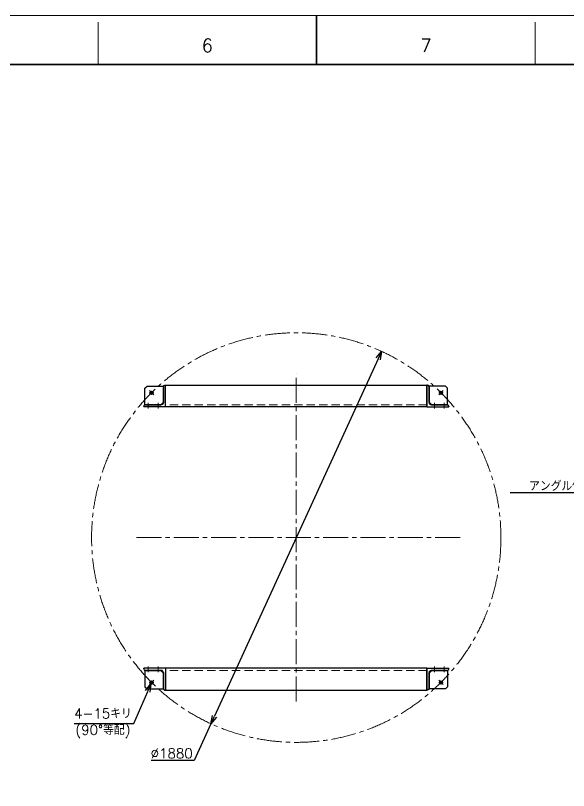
# Model space of a CAD drawing. Header units: millimetres. Extents: x 0 to 12423, y -72 to 8744.
# Drawn here: x 5022 to 7562, y 5186 to 8744 of the extents above; entities that cross this region are included whole.
import ezdxf
from ezdxf import colors
from ezdxf.entities.mleader import LeaderData, LeaderLine
from ezdxf.enums import TextEntityAlignment as Align
from ezdxf.math import Vec2, Vec3

# ---------------------------------------------------------------- set-up
doc = ezdxf.new("R2010")
doc.units = ezdxf.units.MM
doc.header["$LTSCALE"] = 6
doc.header["$PDMODE"] = 99
doc.header["$PDSIZE"] = 1
doc.linetypes.add('CENTER2', pattern=[28.575, 19.05, -3.175, 3.175, -3.175])
doc.linetypes.add('HIDDEN', pattern=[9.525, 6.35, -3.175])
for name, color, linetype, lineweight in [('04_HIDDEN', 2, 'HIDDEN', 13), ('05_CENTER', 4, 'CENTER2', 13), ('08_DIM', 3, 'Continuous', 13), ('90_FRAME', 5, 'Continuous', 35)]:
    doc.layers.add(name, color=color, linetype=linetype, lineweight=lineweight)
doc.layers.add('91_BLANK', color=5, linetype='Continuous', lineweight=0, plot=False)
doc.styles.add('KSS_TXT', font='txt.shx', dxfattribs={"bigfont": 'extfont2.shx'})
doc.styles.get("Standard").update_dxf_attribs({"font": 'txt.shx', "bigfont": 'extfont2.shx'})
doc.dimstyles.new('KSS_DIM$3', dxfattribs={"dimscale": 15, "dimtxt": 3, "dimasz": 2.5, "dimexe": 1.25, "dimexo": 0.625, "dimtad": 1, "dimtih": 1, "dimtoh": 1, "dimdsep": 46, "dimtxsty": 'KSS_TXT', "dimblk": 'OPEN30', "dimcen": 0, "dimazin": 2, "dimtfac": 0.75, "dimtofl": 0, "dimtmove": 0, "dimatfit": 3, "dimldrblk": 'OPEN30', "dimfxl": 1.25, "dimtolj": 1, "dimarcsym": 0})

# ---------------------------------------------------------------- blocks, each defined once
blk = doc.blocks.new('A$C2B834F33')
at = {"color": 0}
for p, q in [((0, 0), (-100, 0)), ((-100, -3), (-100, 0)), ((0, 0), (0, -100)), ((-93, -10), (-20, -10)), ((-10, -20), (-10, -93)), ((-3, -100), (0, -100))]:
    blk.add_line(p, q, dxfattribs=at)
for centre, radius, start, end in [((-93, -3), 7, 180, 270), ((-20, -20), 10, 0, 90), ((-3, -93), 7, 180, 270)]:
    blk.add_arc(centre, radius, start, end, dxfattribs=at)
blk = doc.blocks.new('_Open30')
at = {"color": 0, "linetype": 'ByBlock', "lineweight": -2}
for p, q in [((-1, 0.268), (0, 0)), ((0, 0), (-1, -0.268)), ((0, 0), (-1, 0))]:
    blk.add_line(p, q, dxfattribs=at)
blk = doc.blocks.new('*D144')
at = {"layer": '08_DIM', "color": 0, "lineweight": -2, "transparency": 16777216}
for p, q in [((6688.2, 7167.8), (5935.7, 5527.1)), ((5920.1, 5493.1), (5843, 5324.9)), ((5843, 5324.9), (5646.1, 5324.9))]:
    blk.add_line(p, q, dxfattribs=at)
at = {"layer": 'Defpoints', "color": 0, "transparency": 16777216}
for p in [(6703.8, 7201.9), (5920.1, 5493.1)]:
    blk.add_point(p, dxfattribs=at)
at = {"layer": '08_DIM', "color": 0, "lineweight": -2, "transparency": 16777216, "xscale": 37.5, "yscale": 37.5, "zscale": 37.5}
for p, rotation in [((6703.8, 7201.9), 65.3631066380017), ((5920.1, 5493.1), 245.3631066380017)]:
    blk.add_blockref('_Open30', p, dxfattribs=dict(at, rotation=rotation))
at = {"layer": '08_DIM', "color": 0, "transparency": 16777216, "insert": (5739.9, 5356.8), "char_height": 45, "attachment_point": 5, "style": 'KSS_TXT'}
blk.add_mtext('\\A1;%%C1880', dxfattribs=at)
blk = doc.blocks.new('*D145')
at = {"layer": '08_DIM', "color": 0, "lineweight": -2, "transparency": 16777216}
for p, q in [((5566.3, 5494.7), (5629.5, 5641.5)), ((5291.4, 5494.7), (5566.3, 5494.7))]:
    blk.add_line(p, q, dxfattribs=at)
at = {"layer": 'Defpoints', "color": 0, "transparency": 16777216}
for p in [(5644.3, 5675.9), (5650.3, 5689.7)]:
    blk.add_point(p, dxfattribs=at)
at = {"layer": '08_DIM', "color": 0, "lineweight": -2, "transparency": 16777216, "xscale": 37.5, "yscale": 37.5, "zscale": 37.5, "rotation": 66.69424686168982}
blk.add_blockref('_Open30', (5644.3, 5675.9), dxfattribs=at)
at = {"layer": '08_DIM', "color": 0, "transparency": 16777216, "insert": (5424.1, 5494.7), "char_height": 45, "attachment_point": 5, "style": 'KSS_TXT'}
blk.add_mtext('\\A1;4-15キリ\\P(90°等配)', dxfattribs=at)

msp = doc.modelspace()

# ---------------------------------------------------------------- linework, layer by layer
for points in [[(5711.97, 7047.493), (6911.97, 7047.493), (6911.97, 6947.493), (5711.97, 6947.493)], [(6911.97, 5747.493), (5711.97, 5747.493), (5711.97, 5647.493), (6911.97, 5647.493)]]:
    msp.add_lwpolyline(points, close=True)
at = {"color": 0}
for points in [[(5689.97, 6957.493), (5616.97, 6957.493), (5616.97, 7032.493), (5626.97, 7042.493), (5701.97, 7042.493), (5701.97, 6969.493)], [(6933.97, 6957.493), (7006.97, 6957.493), (7006.97, 7032.493), (6996.97, 7042.493), (6921.97, 7042.493), (6921.97, 6969.493)], [(5689.97, 5737.493), (5616.97, 5737.493), (5616.97, 5662.493), (5626.97, 5652.493), (5701.97, 5652.493), (5701.97, 5725.493)], [(6933.97, 5737.493), (7006.97, 5737.493), (7006.97, 5662.493), (6996.97, 5652.493), (6921.97, 5652.493), (6921.97, 5725.493)]]:
    msp.add_lwpolyline(points, close=True, dxfattribs=at)
for centre in [(5647.29, 7012.174), (6976.65, 7012.174), (5647.29, 5682.813), (6976.65, 5682.813)]:
    msp.add_circle(centre, 7.5, dxfattribs=at)
at = {"layer": '04_HIDDEN'}
for p, q in [((6911.97, 6957.493), (5711.97, 6957.493)), ((6911.97, 5737.493), (5711.97, 5737.493))]:
    msp.add_line(p, q, dxfattribs=at)
at = {"layer": '05_CENTER'}
for p, q in [((6311.97, 5594.856), (6311.97, 7100.131)), ((5657.071, 7002.392), (5637.508, 7021.955)), ((6966.869, 7002.392), (6986.431, 7021.955)), ((5631.97, 6939.493), (5631.97, 6965.493)), ((5676.97, 6939.549), (5676.97, 6965.549)), ((6946.97, 6939.549), (6946.97, 6965.549)), ((6991.97, 6939.493), (6991.97, 6965.493)), ((7064.607, 6347.493), (5559.332, 6347.493)), ((5631.97, 5755.493), (5631.97, 5729.493)), ((5676.97, 5755.437), (5676.97, 5729.437)), ((6946.97, 5755.437), (6946.97, 5729.437)), ((6991.97, 5755.493), (6991.97, 5729.493)), ((5657.071, 5692.594), (5637.508, 5673.032)), ((6966.869, 5692.594), (6986.431, 5673.032))]:
    msp.add_line(p, q, dxfattribs=at)
msp.add_circle((6311.97, 6347.493), 940, dxfattribs=at)
for start, end in [(134.156851, 135.843149), (44.156851, 45.843149), (224.156851, 225.843149), (314.156851, 315.843149)]:
    msp.add_arc((6311.97, 6347.493), 940, start, end, dxfattribs=at)
at = {"layer": '90_FRAME'}
msp.add_line((6405.636, 8743.797), (6405.636, 8519.368), dxfattribs=at)
at = {"layer": '90_FRAME', "color": 4, "lineweight": 13}
for p, q in [((5401.635, 8519.368), (5401.635, 8713.797)), ((7409.637, 8519.368), (7409.637, 8713.797))]:
    msp.add_line(p, q, dxfattribs=at)
at = {"layer": '90_FRAME'}
msp.add_lwpolyline([(582.689, 193.56), (12228.584, 193.56), (12228.584, 8519.368), (582.689, 8519.368)], close=True, dxfattribs=at)
at = {"layer": '91_BLANK'}
msp.add_lwpolyline([(0, 0), (12423.013, 0), (12423.013, 8743.797), (0, 8743.797)], close=True, dxfattribs=at)

# ---------------------------------------------------------------- block references
at = {"xscale": -1, "rotation": 180}
msp.add_blockref('A$C2B834F33', (5711.97, 6947.493), dxfattribs=at)
at = {"rotation": 180}
msp.add_blockref('A$C2B834F33', (6911.97, 6947.493), dxfattribs=at)
msp.add_blockref('A$C2B834F33', (5711.97, 5747.493))
at = {"xscale": -1}
msp.add_blockref('A$C2B834F33', (6911.97, 5747.493), dxfattribs=at)

# ---------------------------------------------------------------- texts
at = {"layer": '90_FRAME', "color": 0, "lineweight": 13, "style": 'KSS_TXT'}
for s, p in [('6', (5903.636, 8558.094)), ('7', (6907.637, 8558.094))]:
    msp.add_text(s, height=60, dxfattribs=at).set_placement(p, align=Align.BOTTOM_CENTER)

# ---------------------------------------------------------------- dimensions: what is measured, and where the dimension line sits
at = {"layer": '08_DIM'}
dim = msp.add_diameter_dim_2p(p1=(6703.824, 7201.923), p2=(5920.116, 5493.063), dimstyle='KSS_DIM$3', override={"dimpost": '%%C<>', "dimtix": 1, "dimatfit": 2}, dxfattribs=at)
dim.commit()
dim.dimension.update_dxf_attribs({"geometry": '*D144', "text_midpoint": (5739.861, 5324.884), "dimtype": 163})
dim = msp.add_diameter_dim_2p(p1=(5650.257, 5689.701), p2=(5644.322, 5675.925), text='4-<>', dimstyle='KSS_DIM$3', override={"dimpost": '<>キリ\\X(90°等配)', "dimtix": 1}, dxfattribs=at)
dim.commit()
dim.dimension.update_dxf_attribs({"geometry": '*D145', "text_midpoint": (5424.137, 5494.722), "dimtype": 163})

# ---------------------------------------------------------------- leaders
ml = msp.add_multileader_mtext('Standard', dxfattribs=at)
ml.set_content('アングル側通シ', color=256)
ml.set_leader_properties()
ml.set_arrow_properties(name='OPEN30')
ml.build(insert=Vec2(0, 0))
ml.multileader.update_dxf_attribs({"text_left_attachment_type": 6, "text_right_attachment_type": 6, "dogleg_length": 0.36, "arrow_head_size": 37.5, "scale": 15})
ctx = ml.context
ctx.base_point, ctx.scale, ctx.char_height, ctx.arrow_head_size, ctx.landing_gap_size, ctx.plane_origin = Vec3(7332.119, 6552.301), 15, 45, 37.5, 30, Vec3(7895.826, 6362.904)
ctx.left_attachment, ctx.right_attachment, ctx.text_align_type = 6, 6, 2
notes = []
notes.append((ctx, [(0, (1, 1, 0), (7763.519, 6552.301), (-1, 0), 5.4, [(0, [(7895.826, 6362.904)], 0, [])])]))
ctx.mtext.insert, ctx.mtext.alignment, ctx.mtext.flow_direction = Vec3(7728.119, 6606.301), 3, 5
for ctx, leaders in notes:
    for number, flags, end, landing, length, lines in leaders:
        leader = LeaderData()
        leader.index, (leader.has_last_leader_line, leader.has_dogleg_vector, leader.attachment_direction) = number, flags
        leader.last_leader_point, leader.dogleg_vector, leader.dogleg_length = Vec3(end), Vec3(landing), length
        for number, points, colour, breaks in lines:
            line = LeaderLine()
            line.index, line.vertices, line.color, line.breaks = number, Vec3.list(points), colors.encode_raw_color(colour), breaks
            leader.lines.append(line)
        ctx.leaders.append(leader)

doc.saveas('drawing.dxf')
